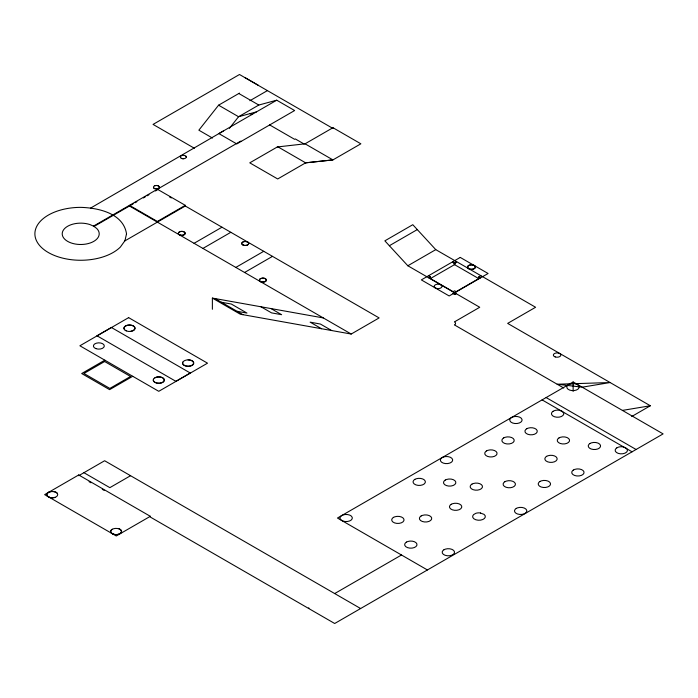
<?xml version="1.0" encoding="UTF-8"?>
<svg xmlns="http://www.w3.org/2000/svg" width="698" height="698" viewBox="0 0 698 698"><rect width="100%" height="100%" fill="white"/><g stroke="black" fill="none" stroke-linecap="round" stroke-linejoin="round"><path stroke-width="1.05" d="M159.214 187.683L159.214 186.794M453.691 292.034L430.387 278.581L430.387 276.818L428.694 277.795L430.387 278.581L454.538 264.638L456.623 261.671L454.538 262.876L452.67 261.802L454.538 264.638L478.776 278.624L480.503 277.865L478.776 276.87L478.776 278.624L455.55 292.034M478.776 278.624L479.823 277.15M480.433 513.039L484.019 514.347A6.352 3.665 0 0 1 480.625 520.123A6.352 3.665 0 0 1 472.677 516.101L473.549 514.627L475.809 513.327A6.169 3.56 0 0 1 480.486 512.969M239.501 93.104L218.579 105.189L198.86 130.186L212.48 138.056M229.363 128.388L238.568 116.723L258.81 105.04L276.722 100.198L294.626 110.537L236.77 143.936L218.858 133.597L276.722 100.198M341.645 515.613L340.816 516.232A6.169 3.56 0 0 0 345.091 521.519A6.169 3.56 0 0 0 352.237 517.393A6.169 3.56 0 0 0 343.076 514.932L341.994 515.412M442.009 457.67L441.18 458.289A6.169 3.56 0 0 0 445.446 463.577A6.169 3.56 0 0 0 452.592 459.459A6.169 3.56 0 0 0 443.439 456.989L442.358 457.469M511.416 417.596L510.587 418.224A6.169 3.56 0 0 0 514.854 423.512A6.169 3.56 0 0 0 521.999 419.385A6.169 3.56 0 0 0 512.838 416.915L511.765 417.395M277.342 146.955L305.061 143.814L332.963 127.708L360.866 143.814L332.929 159.903L305.628 162.843L277.699 178.967L249.771 162.843L277.725 146.728L305.759 162.913M249.884 100.721L267.404 90.609M90.539 208.117L223.281 131.049M133.17 203.86L94.038 226.449L93.471 226.126L240.714 141.118L241.185 141.389M135.037 202.786L136.895 201.713M143.413 197.953L145.271 196.88M147.13 195.798L148.988 194.725M155.506 190.964L157.364 189.891L157.364 189.219L185.284 205.334L185.284 206.006L379.119 317.922L351.207 334.037L240.286 314.205L212.375 298.09L212.375 309.284M351.207 334.037L129.453 206.006L129.453 205.334L157.364 221.458L185.284 205.334M124.75 240.958L185.284 206.006M194.061 243.314L221.981 227.199M202.917 248.427L230.829 232.303M97.101 335.721L111.488 327.414M235.819 267.421L263.739 251.306M244.579 272.482L272.499 256.358M104.822 360.177L81.692 373.535L109.603 389.65L132.742 376.301M389.362 245.722L417.291 229.59M175.975 381.256L190.371 372.95M435.77 249.64L412.788 224.712L384.86 240.836L407.841 265.764L435.77 249.64L535.593 307.268L507.664 323.392L650.335 405.765L631.716 416.514M150.323 516.311L78.7 474.963L44.646 494.629L116.269 535.977L150.323 516.311L150.323 517.061L334.691 623.497L663.1 433.894L573.137 381.963L337.457 518.029L427.42 569.969M130.552 475.704L109.848 487.658L83.926 472.694M452.932 291.79L454.625 290.813L456.352 291.816M478.776 276.87L480.861 275.666M452.932 293.553L454.66 294.547L456.352 293.57M334.691 593.562L401.498 554.997M256.471 111.881L238.568 116.723L218.579 105.189M154.843 185.747L155.558 185.572M157.827 188.73L156.335 188.957M582.184 387.181L610.113 382.539L575.536 383.638M622.407 410.407L650.335 405.765M305.593 162.817L332.929 159.903L305.061 143.814M573.372 383.708L557.161 384.223L581.181 387.058M183.391 158.76L181.899 158.525M156.335 185.511L157.102 185.572M212.375 298.09L323.287 317.922M221.397 302.251L231.3 304.023L246.961 313.07L237.058 311.299M157.827 185.747L158.446 186.017M154.843 188.73L153.743 188.094M244.754 77.461L258.321 85.296M238.821 93.497L258.81 105.04M304.171 144.058L295.315 138.937L294.626 139.33L269.515 124.837M249.98 113.556L251.847 114.629M428.52 275.745L430.387 276.818M407.841 265.764L479.735 307.268L454.468 321.865A3.76 2.173 0 0 1 454.459 324.928L563.74 388.018M194.376 148.264L153.054 124.41L239.501 74.503L332.963 128.458L332.963 127.708M546.133 397.555L636.096 449.495M542.093 399.884L632.056 451.824M169.466 196.88L171.324 197.953M331.672 330.547L320.426 324.055L310.13 322.144L321.542 328.732M112.823 214.949L113.39 215.281M271.051 308.577L281.617 314.685L271.548 312.879L260.982 306.78M214.984 298.552L242.904 314.676M111.488 327.536L190.371 373.072M97.101 335.843L175.975 381.378M360.622 608.534L104.63 460.741L78.7 475.704L78.7 474.963M89.074 481.69L90.958 482.78M102.266 489.307L104.15 490.397M185.982 156.169L186.383 157.033M573.137 381.963L573.137 391.351M454.921 292.637L454.921 294.39M454.538 262.876L454.538 264.638M454.66 292.794L454.66 294.547M308.769 607.792L308.769 608.534M157.364 221.458L157.364 222.13M241.909 242.965A3.438 1.989 0 0 1 247.197 241.848A3.438 1.989 0 0 1 247.197 245.103A3.438 1.989 0 0 1 241.909 243.995M261.994 278.162A3.438 1.989 0 0 1 266.313 280.256A3.438 1.989 0 0 1 261.427 281.879A3.438 1.989 0 0 1 260.45 278.676M124.672 329.753A5.488 3.167 0 0 1 127.106 325.294A5.488 3.167 0 0 1 134.574 327.083A5.488 3.167 0 0 1 130.84 331.227M154.895 377.827A5.488 3.167 0 0 1 163.742 378.726A5.488 3.167 0 0 1 159.249 383.219A5.488 3.167 0 0 1 153.473 379.241M188.067 359.836A5.488 3.167 0 0 1 193.529 363.283A5.488 3.167 0 0 1 187.116 366.127A5.488 3.167 0 0 1 182.771 362.183M118.896 528.7A5.488 3.167 0 0 1 120.641 533.263A5.488 3.167 0 0 1 112.622 533.874A5.488 3.167 0 0 1 112.273 529.206M55.151 497.386A5.488 3.167 0 0 1 47.656 496.226A5.488 3.167 0 0 1 49.663 491.898A5.488 3.167 0 0 1 57.157 493.058M126.521 233.821L124.959 240.662L120.388 247.04A45.815 26.445 0 0 1 41.034 247.04A45.815 26.445 0 0 1 80.715 207.367C98.252 207.829 123.372 213.256 126.521 233.821M48.214 492.474L47.385 493.146A5.488 3.167 0 0 0 47.569 496.313L49.645 497.438A5.488 3.167 0 0 0 57.716 494.533A5.488 3.167 0 0 0 49.322 491.95L48.214 492.474M414.856 479.36L413.879 480.102A6.169 3.56 0 0 0 418.146 485.389A6.169 3.56 0 0 0 425.291 481.262A6.169 3.56 0 0 0 416.13 478.802L414.856 479.36M568.591 384.554L567.614 385.296A6.169 3.56 0 0 0 571.88 390.583A6.169 3.56 0 0 0 579.026 386.456A6.169 3.56 0 0 0 569.873 383.996L568.591 384.554M393.506 517.375L392.529 518.108A6.169 3.56 0 0 0 396.796 523.395A6.169 3.56 0 0 0 403.941 519.268A6.169 3.56 0 0 0 394.789 516.808L393.506 517.375M445.315 480.032L444.329 480.774A6.169 3.56 0 0 0 448.605 486.061A6.169 3.56 0 0 0 455.75 481.934A6.169 3.56 0 0 0 446.589 479.465L445.315 480.032M503.686 437.908L502.7 438.649A6.169 3.56 0 0 0 506.975 443.937A6.169 3.56 0 0 0 514.121 439.81A6.169 3.56 0 0 0 504.959 437.341L503.686 437.908M486.541 450.899L485.564 451.632A6.169 3.56 0 0 0 489.83 456.92A6.169 3.56 0 0 0 496.976 452.801A6.169 3.56 0 0 0 487.823 450.332L486.541 450.899M526.746 428.747L525.76 429.479A6.169 3.56 0 0 0 530.035 434.775A6.169 3.56 0 0 0 537.181 430.649A6.169 3.56 0 0 0 528.02 428.179L526.746 428.747M553.104 411.288L552.275 411.907A6.169 3.56 0 0 0 556.812 417.221A6.169 3.56 0 0 0 563.574 412.762L561.977 411.174L559.211 410.25A6.169 3.56 0 0 0 554.535 410.607L553.104 411.288M421.191 515.935L420.213 516.668A6.169 3.56 0 0 0 424.489 521.956A6.169 3.56 0 0 0 431.634 517.837A6.169 3.56 0 0 0 422.473 515.368L421.191 515.935M471.961 484.115L470.984 484.857A6.169 3.56 0 0 0 475.251 490.144A6.169 3.56 0 0 0 482.397 486.017A6.169 3.56 0 0 0 473.244 483.548L471.961 484.115M451.257 504.279L450.28 505.012A6.169 3.56 0 0 0 454.546 510.299A6.169 3.56 0 0 0 461.692 506.181A6.169 3.56 0 0 0 452.54 503.712L451.257 504.279M406.454 542.093L405.477 542.835A6.169 3.56 0 0 0 409.752 548.122A6.169 3.56 0 0 0 416.898 543.995A6.169 3.56 0 0 0 407.737 541.526L406.454 542.093M559.054 437.899L558.077 438.632A6.169 3.56 0 0 0 562.344 443.919A6.169 3.56 0 0 0 569.489 439.801A6.169 3.56 0 0 0 560.328 437.332L559.054 437.899M504.916 481.699L503.939 482.44A6.169 3.56 0 0 0 508.205 487.728A6.169 3.56 0 0 0 515.351 483.601A6.169 3.56 0 0 0 506.19 481.14L504.916 481.699M546.639 456.326L545.662 457.068A6.169 3.56 0 0 0 549.928 462.355A6.169 3.56 0 0 0 557.074 458.228A6.169 3.56 0 0 0 547.921 455.759L546.639 456.326M443.998 549.736L443.012 550.478A6.169 3.56 0 0 0 447.287 555.765A6.169 3.56 0 0 0 454.433 551.638A6.169 3.56 0 0 0 445.272 549.169L443.998 549.736M590.046 443.457L589.06 444.198A6.169 3.56 0 0 0 593.335 449.486A6.169 3.56 0 0 0 600.481 445.359A6.169 3.56 0 0 0 591.319 442.89L590.046 443.457M540.016 481.445L539.039 482.187A6.169 3.56 0 0 0 543.314 487.474A6.169 3.56 0 0 0 550.452 483.348A6.169 3.56 0 0 0 541.299 480.878L540.016 481.445M516.284 508.406L515.307 509.147A6.169 3.56 0 0 0 519.582 514.435A6.169 3.56 0 0 0 526.728 510.308A6.169 3.56 0 0 0 517.567 507.839L516.284 508.406M573.372 470.051L572.552 470.67A6.169 3.56 0 0 0 576.818 475.957A6.169 3.56 0 0 0 583.964 471.839A6.169 3.56 0 0 0 574.803 469.37L573.372 470.051M616.805 447.889L615.976 448.509A6.169 3.56 0 0 0 620.513 453.822A6.169 3.56 0 0 0 627.275 449.364L625.678 447.767L622.921 446.851A6.169 3.56 0 0 0 618.236 447.209L616.805 447.889M128.633 317.634L79.886 345.78L158.76 391.316L207.515 363.178L128.633 317.634M104.63 361.512L83.926 373.465L109.848 388.428L130.552 376.475L104.63 361.512M460.252 257.422L421.339 279.898L449.163 295.961L488.085 273.494L460.252 257.422M93.794 226.265L89.963 224.573A18.497 10.679 0 0 0 62.497 231.963A18.497 10.679 0 0 0 83.926 244.335A18.497 10.679 0 0 0 96.734 228.482L93.794 226.265M113.251 534.136L111.331 532.975A5.375 3.106 0 0 1 115.214 528.421A5.375 3.106 0 0 1 121.312 532.085A5.375 3.106 0 0 1 113.251 534.136M474.465 265.624L473.706 265.223A3.909 2.26 0 0 0 468.96 265.362A3.909 2.26 0 0 0 467.965 268.049L469.274 268.939A3.909 2.26 0 0 0 474.029 268.8A3.909 2.26 0 0 0 475.024 266.113L474.465 265.624M436.128 288.335A3.883 2.242 0 0 0 441.956 286.398A3.883 2.242 0 0 0 436.128 284.452A3.883 2.242 0 0 0 436.128 288.335M179.403 234.772A3.394 1.963 0 0 0 185.031 233.786A3.438 1.989 0 0 0 180.869 231.448A3.438 1.989 0 0 0 179.334 234.772A3.438 1.989 0 0 0 185.083 233.882A3.394 1.963 0 0 0 180.738 231.466A3.394 1.963 0 0 0 179.403 234.772M243.297 245.138A3.481 2.007 0 0 0 248.689 243.585A3.481 2.007 0 0 0 243.654 241.665A3.481 2.007 0 0 0 243.297 245.138M260.939 281.774A3.481 2.007 0 0 0 266.348 280.238A3.481 2.007 0 0 0 261.34 278.301A3.481 2.007 0 0 0 260.939 281.774M184.342 365.499A5.636 3.254 0 0 0 193.678 363.841A5.636 3.254 0 0 0 186.514 360.002A5.636 3.254 0 0 0 184.342 365.499M126.225 330.869A5.567 3.22 0 0 0 135.054 328.618A5.567 3.22 0 0 0 127.272 325.338A5.567 3.22 0 0 0 126.225 330.869M155.087 382.487A5.584 3.228 0 0 0 164.274 380.733A5.584 3.228 0 0 0 157.041 377.016A5.584 3.228 0 0 0 155.087 382.487M95.914 348.625A5.444 3.141 0 0 0 104.299 346.121A5.444 3.141 0 0 0 96.359 343.18A5.444 3.141 0 0 0 95.914 348.625M468.69 268.643A3.874 2.242 0 0 0 475.172 267.639A3.874 2.242 0 0 0 470.426 264.9A3.874 2.242 0 0 0 468.69 268.643M555.233 356.94A3.743 2.155 0 0 0 560.843 355.073A3.743 2.155 0 0 0 555.233 353.197A3.743 2.155 0 0 0 555.233 356.94M181.262 158.263A2.958 1.71 0 0 0 186.183 157.46A2.958 1.71 0 0 0 182.51 155.401A2.958 1.71 0 0 0 181.262 158.263M154.764 188.617A2.993 1.728 0 0 0 159.423 187.317A2.993 1.728 0 0 0 155.139 185.633A2.993 1.728 0 0 0 154.764 188.617"/></g></svg>
